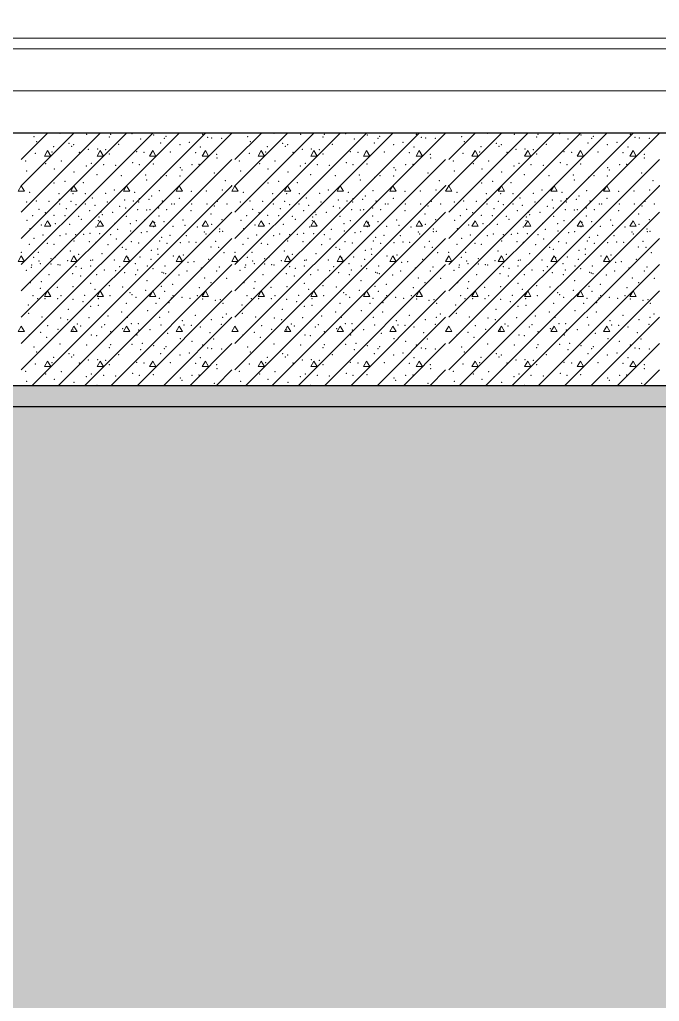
# Model space of a CAD drawing. Header units: millimetres. Extents: x 18162 to 7085488, y 72188 to 247925.
# Drawn here: x 3666560 to 3669598, y 86243 to 90907 of the extents above; entities that cross this region are included whole.
import ezdxf

# ---------------------------------------------------------------- set-up
doc = ezdxf.new("R2010")
doc.units = ezdxf.units.MM
doc.header["$MEASUREMENT"] = 0
doc.linetypes.add('Dot & Dashed', pattern=[670.277762, 317.5, -176.388889, 0, -176.388874])
doc.layers.add('Drawing & Figure', color=7, linetype='Continuous')
doc.layers.add('Structural - Bearing', color=7, linetype='Continuous')

# ---------------------------------------------------------------- blocks, each defined once
blk = doc.blocks.new('*X953', base_point=(3761974.7, 95118))
at = {"layer": 'Structural - Bearing', "color": 7, "linetype": 'Continuous', "lineweight": 9}
for p, q in [((3666568, 90242.9), (3666693.1, 90368)), ((3666568, 90367.9), (3666568.1, 90368)), ((3666568, 90117.9), (3666818.1, 90368)), ((3666693, 90117.9), (3666943.1, 90368)), ((3666818, 90117.9), (3667068.1, 90368)), ((3666943, 90117.9), (3667193.1, 90368)), ((3667068, 90117.9), (3667318.1, 90368)), ((3667193, 90117.9), (3667443.1, 90368)), ((3667318, 90117.9), (3667568, 90367.9)), ((3667583.1, 90242.9), (3667708.2, 90368)), ((3667583.1, 90367.9), (3667583.2, 90368)), ((3667583.1, 90117.9), (3667833.2, 90368)), ((3667708.1, 90117.9), (3667958.2, 90368)), ((3667833.1, 90117.9), (3668083.2, 90368)), ((3667958.1, 90117.9), (3668208.2, 90368)), ((3668083.1, 90117.9), (3668333.2, 90368)), ((3668208.1, 90117.9), (3668458.2, 90368)), ((3668333.1, 90117.9), (3668583.1, 90367.9)), ((3668598.3, 90242.9), (3668723.4, 90368)), ((3668598.3, 90367.9), (3668598.4, 90368)), ((3668598.3, 90117.9), (3668848.4, 90368)), ((3668723.3, 90117.9), (3668973.4, 90368)), ((3668848.3, 90117.9), (3669098.4, 90368)), ((3668973.3, 90117.9), (3669223.4, 90368)), ((3669098.3, 90117.9), (3669348.4, 90368)), ((3669223.3, 90117.9), (3669473.4, 90368)), ((3669348.3, 90117.9), (3669598.3, 90367.9)), ((3666677.9, 90258.6), (3666693, 90284.6)), ((3666693, 90284.6), (3666707.9, 90258.6)), ((3666927.9, 90258.6), (3666943, 90284.6)), ((3666943, 90284.6), (3666957.9, 90258.6)), ((3667177.9, 90258.6), (3667193, 90284.6)), ((3667193, 90284.6), (3667207.9, 90258.6)), ((3667427.9, 90258.6), (3667443, 90284.6)), ((3667443, 90284.6), (3667457.9, 90258.6)), ((3667693, 90258.6), (3667708.1, 90284.6)), ((3667708.1, 90284.6), (3667723.1, 90258.6)), ((3667943, 90258.6), (3667958.1, 90284.6)), ((3667958.1, 90284.6), (3667973.1, 90258.6)), ((3668193, 90258.6), (3668208.1, 90284.6)), ((3668208.1, 90284.6), (3668223.1, 90258.6)), ((3668443, 90258.6), (3668458.1, 90284.6)), ((3668458.1, 90284.6), (3668473.1, 90258.6)), ((3668708.1, 90258.6), (3668723.3, 90284.6)), ((3668723.3, 90284.6), (3668738.2, 90258.6)), ((3668958.1, 90258.6), (3668973.3, 90284.6)), ((3668973.3, 90284.6), (3668988.2, 90258.6)), ((3669208.1, 90258.6), (3669223.3, 90284.6)), ((3669223.3, 90284.6), (3669238.2, 90258.6)), ((3669458.1, 90258.6), (3669473.3, 90284.6)), ((3669473.3, 90284.6), (3669488.2, 90258.6)), ((3666707.9, 90258.6), (3666677.9, 90258.6)), ((3666957.9, 90258.6), (3666927.9, 90258.6)), ((3667207.9, 90258.6), (3667177.9, 90258.6)), ((3667457.9, 90258.6), (3667427.9, 90258.6)), ((3667443, 90117.9), (3667568, 90242.9)), ((3667723.1, 90258.6), (3667693, 90258.6)), ((3667973.1, 90258.6), (3667943, 90258.6)), ((3668223.1, 90258.6), (3668193, 90258.6)), ((3668473.1, 90258.6), (3668443, 90258.6)), ((3668458.1, 90117.9), (3668583.1, 90242.9)), ((3668738.2, 90258.6), (3668708.1, 90258.6)), ((3668988.2, 90258.6), (3668958.1, 90258.6)), ((3669238.2, 90258.6), (3669208.1, 90258.6)), ((3669488.2, 90258.6), (3669458.1, 90258.6)), ((3669473.3, 90117.9), (3669598.3, 90242.9)), ((3666552.9, 90091.9), (3666568, 90117.9)), ((3666568, 89242.9), (3667443, 90117.9)), ((3666568, 89367.9), (3667318, 90117.9)), ((3666568, 89992.9), (3666693, 90117.9)), ((3666568, 89492.9), (3667193, 90117.9)), ((3666568, 89617.9), (3667068, 90117.9)), ((3666568, 89742.9), (3666943, 90117.9)), ((3666568, 89867.9), (3666818, 90117.9)), ((3666583.1, 90091.9), (3666568, 90117.9)), ((3666618.1, 89168), (3667568, 90117.9)), ((3666818, 90117.9), (3666803.1, 90091.9)), ((3666833.1, 90091.9), (3666818, 90117.9)), ((3667068, 90117.9), (3667053.1, 90091.9)), ((3667083.1, 90091.9), (3667068, 90117.9)), ((3667318, 90117.9), (3667303.1, 90091.9)), ((3667333.1, 90091.9), (3667318, 90117.9)), ((3667568, 90091.9), (3667583.1, 90117.9)), ((3667583.1, 89242.9), (3668458.1, 90117.9)), ((3667583.1, 89367.9), (3668333.1, 90117.9)), ((3667583.1, 89992.9), (3667708.1, 90117.9)), ((3667583.1, 89492.9), (3668208.1, 90117.9)), ((3667583.1, 89617.9), (3668083.1, 90117.9)), ((3667583.1, 89742.9), (3667958.1, 90117.9)), ((3667583.1, 89867.9), (3667833.1, 90117.9)), ((3667598.3, 90091.9), (3667583.1, 90117.9)), ((3667633.2, 89168), (3668583.1, 90117.9)), ((3667833.1, 90117.9), (3667818.2, 90091.9)), ((3667848.3, 90091.9), (3667833.1, 90117.9)), ((3668083.1, 90117.9), (3668068.2, 90091.9)), ((3668098.3, 90091.9), (3668083.1, 90117.9)), ((3668333.1, 90117.9), (3668318.2, 90091.9)), ((3668348.3, 90091.9), (3668333.1, 90117.9)), ((3668583.1, 90091.9), (3668598.3, 90117.9)), ((3668598.3, 89242.9), (3669473.3, 90117.9)), ((3668598.3, 89367.9), (3669348.3, 90117.9)), ((3668598.3, 89992.9), (3668723.3, 90117.9)), ((3668598.3, 89492.9), (3669223.3, 90117.9)), ((3668598.3, 89617.9), (3669098.3, 90117.9)), ((3668598.3, 89742.9), (3668973.3, 90117.9)), ((3668598.3, 89867.9), (3668848.3, 90117.9)), ((3668613.4, 90091.9), (3668598.3, 90117.9)), ((3668648.4, 89168), (3669598.3, 90117.9)), ((3668848.3, 90117.9), (3668833.4, 90091.9)), ((3668863.4, 90091.9), (3668848.3, 90117.9)), ((3669098.3, 90117.9), (3669083.4, 90091.9)), ((3669113.4, 90091.9), (3669098.3, 90117.9)), ((3669348.3, 90117.9), (3669333.4, 90091.9)), ((3669363.4, 90091.9), (3669348.3, 90117.9)), ((3666568, 90091.9), (3666552.9, 90091.9)), ((3666568, 90091.9), (3666583.1, 90091.9)), ((3666803.1, 90091.9), (3666833.1, 90091.9)), ((3667053.1, 90091.9), (3667083.1, 90091.9)), ((3667303.1, 90091.9), (3667333.1, 90091.9)), ((3667583.1, 90091.9), (3667568, 90091.9)), ((3667583.1, 90091.9), (3667598.3, 90091.9)), ((3667818.2, 90091.9), (3667848.3, 90091.9)), ((3668068.2, 90091.9), (3668098.3, 90091.9)), ((3668318.2, 90091.9), (3668348.3, 90091.9)), ((3668598.3, 90091.9), (3668583.1, 90091.9)), ((3668598.3, 90091.9), (3668613.4, 90091.9)), ((3668833.4, 90091.9), (3668863.4, 90091.9)), ((3669083.4, 90091.9), (3669113.4, 90091.9)), ((3669333.4, 90091.9), (3669363.4, 90091.9)), ((3666743.1, 89168), (3667568, 89992.9)), ((3667758.2, 89168), (3668583.1, 89992.9)), ((3668773.4, 89168), (3669598.3, 89992.9)), ((3666677.9, 89925.3), (3666693, 89951.3)), ((3666707.9, 89925.2), (3666677.9, 89925.3)), ((3666693, 89951.3), (3666707.9, 89925.2)), ((3666927.9, 89925.3), (3666943, 89951.3)), ((3666957.9, 89925.2), (3666927.9, 89925.3)), ((3666943, 89951.3), (3666957.9, 89925.2)), ((3667177.9, 89925.3), (3667193, 89951.3)), ((3667207.9, 89925.2), (3667177.9, 89925.3)), ((3667193, 89951.3), (3667207.9, 89925.2)), ((3667427.9, 89925.3), (3667443, 89951.3)), ((3667457.9, 89925.2), (3667427.9, 89925.3)), ((3667443, 89951.3), (3667457.9, 89925.2)), ((3667693, 89925.3), (3667708.1, 89951.3)), ((3667723.1, 89925.2), (3667693, 89925.3)), ((3667708.1, 89951.3), (3667723.1, 89925.2)), ((3667943, 89925.3), (3667958.1, 89951.3)), ((3667973.1, 89925.2), (3667943, 89925.3)), ((3667958.1, 89951.3), (3667973.1, 89925.2)), ((3668193, 89925.3), (3668208.1, 89951.3)), ((3668223.1, 89925.2), (3668193, 89925.3)), ((3668208.1, 89951.3), (3668223.1, 89925.2)), ((3668443, 89925.3), (3668458.1, 89951.3)), ((3668473.1, 89925.2), (3668443, 89925.3)), ((3668458.1, 89951.3), (3668473.1, 89925.2)), ((3668708.1, 89925.3), (3668723.3, 89951.3)), ((3668738.2, 89925.2), (3668708.1, 89925.3)), ((3668723.3, 89951.3), (3668738.2, 89925.2)), ((3668958.1, 89925.3), (3668973.3, 89951.3)), ((3668988.2, 89925.2), (3668958.1, 89925.3)), ((3668973.3, 89951.3), (3668988.2, 89925.2)), ((3669208.1, 89925.3), (3669223.3, 89951.3)), ((3669238.2, 89925.2), (3669208.1, 89925.3)), ((3669223.3, 89951.3), (3669238.2, 89925.2)), ((3669458.1, 89925.3), (3669473.3, 89951.3)), ((3669488.2, 89925.2), (3669458.1, 89925.3)), ((3669473.3, 89951.3), (3669488.2, 89925.2)), ((3666868.1, 89168), (3667568, 89867.9)), ((3667883.2, 89168), (3668583.1, 89867.9)), ((3668898.4, 89168), (3669598.3, 89867.9)), ((3666552.9, 89758.6), (3666568, 89784.6)), ((3666583.1, 89758.6), (3666568, 89784.6)), ((3666818, 89784.6), (3666803.1, 89758.6)), ((3666833.1, 89758.6), (3666818, 89784.6)), ((3667068, 89784.6), (3667053.1, 89758.6)), ((3667083.1, 89758.6), (3667068, 89784.6)), ((3667318, 89784.6), (3667303.1, 89758.6)), ((3667333.1, 89758.6), (3667318, 89784.6)), ((3667568, 89758.6), (3667583.1, 89784.6)), ((3667598.3, 89758.6), (3667583.1, 89784.6)), ((3667833.1, 89784.6), (3667818.2, 89758.6)), ((3667848.3, 89758.6), (3667833.1, 89784.6)), ((3668083.1, 89784.6), (3668068.2, 89758.6)), ((3668098.3, 89758.6), (3668083.1, 89784.6)), ((3668333.1, 89784.6), (3668318.2, 89758.6)), ((3668348.3, 89758.6), (3668333.1, 89784.6)), ((3668583.1, 89758.6), (3668598.3, 89784.6)), ((3668613.4, 89758.6), (3668598.3, 89784.6)), ((3668848.3, 89784.6), (3668833.4, 89758.6)), ((3668863.4, 89758.6), (3668848.3, 89784.6)), ((3669098.3, 89784.6), (3669083.4, 89758.6)), ((3669113.4, 89758.6), (3669098.3, 89784.6)), ((3669348.3, 89784.6), (3669333.4, 89758.6)), ((3669363.4, 89758.6), (3669348.3, 89784.6)), ((3666568, 89758.6), (3666552.9, 89758.6)), ((3666568, 89758.6), (3666583.1, 89758.6)), ((3666803.1, 89758.6), (3666833.1, 89758.6)), ((3666993.1, 89168), (3667568, 89742.9)), ((3667053.1, 89758.6), (3667083.1, 89758.6)), ((3667303.1, 89758.6), (3667333.1, 89758.6)), ((3667583.1, 89758.6), (3667568, 89758.6)), ((3667583.1, 89758.6), (3667598.3, 89758.6)), ((3667818.2, 89758.6), (3667848.3, 89758.6)), ((3668008.2, 89168), (3668583.1, 89742.9)), ((3668068.2, 89758.6), (3668098.3, 89758.6)), ((3668318.2, 89758.6), (3668348.3, 89758.6)), ((3668598.3, 89758.6), (3668583.1, 89758.6)), ((3668598.3, 89758.6), (3668613.4, 89758.6)), ((3668833.4, 89758.6), (3668863.4, 89758.6)), ((3669023.4, 89168), (3669598.3, 89742.9)), ((3669083.4, 89758.6), (3669113.4, 89758.6)), ((3669333.4, 89758.6), (3669363.4, 89758.6)), ((3666677.9, 89591.9), (3666693, 89617.9)), ((3666707.9, 89591.9), (3666677.9, 89591.9)), ((3666693, 89617.9), (3666707.9, 89591.9)), ((3666927.9, 89591.9), (3666943, 89617.9)), ((3666957.9, 89591.9), (3666927.9, 89591.9)), ((3666943, 89617.9), (3666957.9, 89591.9)), ((3667118.1, 89168), (3667568, 89617.9)), ((3667177.9, 89591.9), (3667193, 89617.9)), ((3667207.9, 89591.9), (3667177.9, 89591.9)), ((3667193, 89617.9), (3667207.9, 89591.9)), ((3667427.9, 89591.9), (3667443, 89617.9)), ((3667457.9, 89591.9), (3667427.9, 89591.9)), ((3667443, 89617.9), (3667457.9, 89591.9)), ((3667693, 89591.9), (3667708.1, 89617.9)), ((3667723.1, 89591.9), (3667693, 89591.9)), ((3667708.1, 89617.9), (3667723.1, 89591.9)), ((3667943, 89591.9), (3667958.1, 89617.9)), ((3667973.1, 89591.9), (3667943, 89591.9)), ((3667958.1, 89617.9), (3667973.1, 89591.9)), ((3668133.2, 89168), (3668583.1, 89617.9)), ((3668193, 89591.9), (3668208.1, 89617.9)), ((3668223.1, 89591.9), (3668193, 89591.9)), ((3668208.1, 89617.9), (3668223.1, 89591.9)), ((3668443, 89591.9), (3668458.1, 89617.9)), ((3668473.1, 89591.9), (3668443, 89591.9)), ((3668458.1, 89617.9), (3668473.1, 89591.9)), ((3668708.1, 89591.9), (3668723.3, 89617.9)), ((3668738.2, 89591.9), (3668708.1, 89591.9)), ((3668723.3, 89617.9), (3668738.2, 89591.9)), ((3668958.1, 89591.9), (3668973.3, 89617.9)), ((3668988.2, 89591.9), (3668958.1, 89591.9)), ((3668973.3, 89617.9), (3668988.2, 89591.9)), ((3669148.4, 89168), (3669598.3, 89617.9)), ((3669208.1, 89591.9), (3669223.3, 89617.9)), ((3669238.2, 89591.9), (3669208.1, 89591.9)), ((3669223.3, 89617.9), (3669238.2, 89591.9)), ((3669458.1, 89591.9), (3669473.3, 89617.9)), ((3669488.2, 89591.9), (3669458.1, 89591.9)), ((3669473.3, 89617.9), (3669488.2, 89591.9)), ((3667243.1, 89168), (3667568, 89492.9)), ((3668258.2, 89168), (3668583.1, 89492.9)), ((3669273.4, 89168), (3669598.3, 89492.9)), ((3666552.9, 89425.3), (3666568, 89451.3)), ((3666583.1, 89425.3), (3666568, 89451.3)), ((3666818, 89451.3), (3666803.1, 89425.2)), ((3666833.1, 89425.3), (3666818, 89451.3)), ((3667068, 89451.3), (3667053.1, 89425.2)), ((3667083.1, 89425.3), (3667068, 89451.3)), ((3667318, 89451.3), (3667303.1, 89425.2)), ((3667333.1, 89425.3), (3667318, 89451.3)), ((3667568, 89425.3), (3667583.1, 89451.3)), ((3667598.3, 89425.3), (3667583.1, 89451.3)), ((3667833.1, 89451.3), (3667818.2, 89425.2)), ((3667848.3, 89425.3), (3667833.1, 89451.3)), ((3668083.1, 89451.3), (3668068.2, 89425.2)), ((3668098.3, 89425.3), (3668083.1, 89451.3)), ((3668333.1, 89451.3), (3668318.2, 89425.2)), ((3668348.3, 89425.3), (3668333.1, 89451.3)), ((3668583.1, 89425.3), (3668598.3, 89451.3)), ((3668613.4, 89425.3), (3668598.3, 89451.3)), ((3668848.3, 89451.3), (3668833.4, 89425.2)), ((3668863.4, 89425.3), (3668848.3, 89451.3)), ((3669098.3, 89451.3), (3669083.4, 89425.2)), ((3669113.4, 89425.3), (3669098.3, 89451.3)), ((3669348.3, 89451.3), (3669333.4, 89425.2)), ((3669363.4, 89425.3), (3669348.3, 89451.3)), ((3666568, 89425.2), (3666552.9, 89425.3)), ((3666568, 89425.2), (3666583.1, 89425.3)), ((3666803.1, 89425.2), (3666833.1, 89425.3)), ((3667053.1, 89425.2), (3667083.1, 89425.3)), ((3667303.1, 89425.2), (3667333.1, 89425.3)), ((3667583.1, 89425.2), (3667568, 89425.3)), ((3667583.1, 89425.2), (3667598.3, 89425.3)), ((3667818.2, 89425.2), (3667848.3, 89425.3)), ((3668068.2, 89425.2), (3668098.3, 89425.3)), ((3668318.2, 89425.2), (3668348.3, 89425.3)), ((3668598.3, 89425.2), (3668583.1, 89425.3)), ((3668598.3, 89425.2), (3668613.4, 89425.3)), ((3668833.4, 89425.2), (3668863.4, 89425.3)), ((3669083.4, 89425.2), (3669113.4, 89425.3)), ((3669333.4, 89425.2), (3669363.4, 89425.3)), ((3667368.1, 89168), (3667568, 89367.9)), ((3668383.2, 89168), (3668583.1, 89367.9)), ((3669398.4, 89168), (3669598.3, 89367.9)), ((3666677.9, 89258.6), (3666693, 89284.6)), ((3666707.9, 89258.6), (3666677.9, 89258.6)), ((3666693, 89284.6), (3666707.9, 89258.6)), ((3666927.9, 89258.6), (3666943, 89284.6)), ((3666957.9, 89258.6), (3666927.9, 89258.6)), ((3666943, 89284.6), (3666957.9, 89258.6)), ((3667177.9, 89258.6), (3667193, 89284.6)), ((3667207.9, 89258.6), (3667177.9, 89258.6)), ((3667193, 89284.6), (3667207.9, 89258.6)), ((3667427.9, 89258.6), (3667443, 89284.6)), ((3667457.9, 89258.6), (3667427.9, 89258.6)), ((3667443, 89284.6), (3667457.9, 89258.6)), ((3667693, 89258.6), (3667708.1, 89284.6)), ((3667723.1, 89258.6), (3667693, 89258.6)), ((3667708.1, 89284.6), (3667723.1, 89258.6)), ((3667943, 89258.6), (3667958.1, 89284.6)), ((3667973.1, 89258.6), (3667943, 89258.6)), ((3667958.1, 89284.6), (3667973.1, 89258.6)), ((3668193, 89258.6), (3668208.1, 89284.6)), ((3668223.1, 89258.6), (3668193, 89258.6)), ((3668208.1, 89284.6), (3668223.1, 89258.6)), ((3668443, 89258.6), (3668458.1, 89284.6)), ((3668473.1, 89258.6), (3668443, 89258.6)), ((3668458.1, 89284.6), (3668473.1, 89258.6)), ((3668708.1, 89258.6), (3668723.3, 89284.6)), ((3668738.2, 89258.6), (3668708.1, 89258.6)), ((3668723.3, 89284.6), (3668738.2, 89258.6)), ((3668958.1, 89258.6), (3668973.3, 89284.6)), ((3668988.2, 89258.6), (3668958.1, 89258.6)), ((3668973.3, 89284.6), (3668988.2, 89258.6)), ((3669208.1, 89258.6), (3669223.3, 89284.6)), ((3669238.2, 89258.6), (3669208.1, 89258.6)), ((3669223.3, 89284.6), (3669238.2, 89258.6)), ((3669458.1, 89258.6), (3669473.3, 89284.6)), ((3669488.2, 89258.6), (3669458.1, 89258.6)), ((3669473.3, 89284.6), (3669488.2, 89258.6)), ((3667493.1, 89168), (3667568, 89242.9)), ((3668508.2, 89168), (3668583.1, 89242.9)), ((3669523.4, 89168), (3669598.3, 89242.9))]:
    blk.add_line(p, q, dxfattribs=at)
for p in [(3666628.8, 90351.5), (3666752.6, 90366.2), (3666879.2, 90361.9), (3666986.1, 90349.1), (3666992.3, 90362.2), (3667094.3, 90364.5), (3667134.4, 90339.8), (3667196.3, 90358.3), (3667247.4, 90343.4), (3667255.1, 90353.1), (3667429.6, 90361.4), (3667452.8, 90347.5), (3667472.9, 90344.4), (3667519.7, 90342.2), (3667643.9, 90351.5), (3667767.7, 90366.2), (3667894.3, 90361.9), (3668001.2, 90349.1), (3668007.4, 90362.2), (3668109.4, 90364.5), (3668149.6, 90339.8), (3668211.4, 90358.3), (3668262.5, 90343.4), (3668270.2, 90353.1), (3668444.7, 90361.4), (3668467.9, 90347.5), (3668488, 90344.4), (3668534.8, 90342.2), (3668659.1, 90351.5), (3668782.8, 90366.2), (3668909.5, 90361.9), (3669016.4, 90349.1), (3669022.5, 90362.2), (3669124.5, 90364.5), (3669164.7, 90339.8), (3669226.5, 90358.3), (3669277.6, 90343.4), (3669285.3, 90353.1), (3669459.9, 90361.4), (3669483, 90347.5), (3669503.1, 90344.4), (3669550, 90342.2), (3666641.5, 90327.4), (3666721.5, 90302.8), (3666794.5, 90319.7), (3666806.8, 90304.3), (3666817.7, 90313.5), (3666887.2, 90290.4), (3666930.7, 90292.1), (3666969.1, 90288.8), (3667030.9, 90315.1), (3667229.4, 90320.7), (3667321.7, 90313.6), (3667366.4, 90323.2), (3667418.8, 90301.2), (3667656.6, 90327.4), (3667736.6, 90302.8), (3667809.6, 90319.7), (3667822, 90304.3), (3667832.8, 90313.5), (3667902.3, 90290.4), (3667945.8, 90292.1), (3667984.2, 90288.8), (3668046, 90315.1), (3668244.5, 90320.7), (3668336.8, 90313.6), (3668381.5, 90323.2), (3668433.9, 90301.2), (3668671.7, 90327.4), (3668751.7, 90302.8), (3668824.7, 90319.7), (3668837.1, 90304.3), (3668847.9, 90313.5), (3668917.5, 90290.4), (3668961, 90292.1), (3668999.4, 90288.8), (3669061.2, 90315.1), (3669259.6, 90320.7), (3669351.9, 90313.6), (3669396.7, 90323.2), (3669449, 90301.2), (3666635.3, 90271.7), (3666714.1, 90278), (3666843.9, 90276.4), (3666985.8, 90268.2), (3667115.9, 90279.5), (3667151.4, 90276.4), (3667276.6, 90278), (3667395.6, 90274.9), (3667496.1, 90267.2), (3667497.3, 90249.3), (3667650.4, 90271.7), (3667729.2, 90278), (3667859.1, 90276.4), (3668000.9, 90268.2), (3668131, 90279.5), (3668166.6, 90276.4), (3668291.7, 90278), (3668410.7, 90274.9), (3668511.2, 90267.2), (3668512.4, 90249.3), (3668665.6, 90271.7), (3668744.4, 90278), (3668874.2, 90276.4), (3669016.1, 90268.2), (3669146.2, 90279.5), (3669181.7, 90276.4), (3669306.9, 90278), (3669425.9, 90274.9), (3669526.3, 90267.2), (3669527.5, 90249.3), (3666589.2, 90236), (3666684.5, 90223.1), (3666725, 90198), (3666757.9, 90235.2), (3666877.9, 90211.5), (3666901.3, 90223.7), (3666958.8, 90217.9), (3667016.6, 90214.1), (3667097.4, 90227), (3667128.8, 90217.3), (3667128.8, 90217.3), (3667194.7, 90220.8), (3667323, 90203.8), (3667330.7, 90193), (3667378.7, 90217.3), (3667412.6, 90219.3), (3667604.3, 90236), (3667699.6, 90223.1), (3667740.2, 90198), (3667773.1, 90235.2), (3667893.1, 90211.5), (3667916.4, 90223.7), (3667973.9, 90217.9), (3668031.8, 90214.1), (3668112.5, 90227), (3668143.9, 90217.3), (3668143.9, 90217.3), (3668209.8, 90220.8), (3668338.1, 90203.8), (3668345.8, 90193), (3668393.8, 90217.3), (3668427.7, 90219.3), (3668619.4, 90236), (3668714.7, 90223.1), (3668755.3, 90198), (3668788.2, 90235.2), (3668908.2, 90211.5), (3668931.5, 90223.7), (3668989, 90217.9), (3669046.9, 90214.1), (3669127.6, 90227), (3669159, 90217.3), (3669159, 90217.3), (3669225, 90220.8), (3669353.2, 90203.8), (3669361, 90193), (3669409, 90217.3), (3669442.9, 90219.3), (3666594.3, 90188.3), (3666819.1, 90183.7), (3666927.4, 90169.8), (3667044, 90165.2), (3667159.2, 90168.3), (3667163.8, 90145.1), (3667231.7, 90158), (3667257.1, 90166), (3667321.4, 90163.6), (3667484.5, 90178.8), (3667609.5, 90188.3), (3667834.2, 90183.7), (3667942.5, 90169.8), (3668059.1, 90165.2), (3668174.3, 90168.3), (3668178.9, 90145.1), (3668246.8, 90158), (3668272.3, 90166), (3668336.6, 90163.6), (3668499.6, 90178.8), (3668624.6, 90188.3), (3668849.4, 90183.7), (3668957.6, 90169.8), (3669074.2, 90165.2), (3669189.4, 90168.3), (3669194.1, 90145.1), (3669261.9, 90158), (3669287.4, 90166), (3669351.7, 90163.6), (3669514.7, 90178.8), (3666568, 90117.9), (3666568, 90117.9), (3666568, 90117.9), (3666724.4, 90130.4), (3666775.9, 90138.1), (3666863.5, 90132.9), (3667010.8, 90097.8), (3667522.3, 90097), (3667537.9, 90141.5), (3667568, 90117.9), (3667568, 90117.9), (3667568, 90117.9), (3667583.1, 90117.9), (3667583.1, 90117.9), (3667583.1, 90117.9), (3667739.5, 90130.4), (3667791, 90138.1), (3667878.6, 90132.9), (3668025.9, 90097.8), (3668537.4, 90097), (3668553, 90141.5), (3668583.1, 90117.9), (3668583.1, 90117.9), (3668583.1, 90117.9), (3668598.3, 90117.9), (3668598.3, 90117.9), (3668598.3, 90117.9), (3668754.7, 90130.4), (3668806.2, 90138.1), (3668893.7, 90132.9), (3669041, 90097.8), (3669552.6, 90097), (3669568.1, 90141.5), (3669598.3, 90117.9), (3669598.3, 90117.9), (3666607.6, 90086.2), (3666660.2, 90085.1), (3666746.7, 90079.8), (3666749.7, 90053.7), (3666813.7, 90079.8), (3666872.9, 90079.8), (3666906.4, 90059.2), (3666969.5, 90081.1), (3667106.1, 90086.2), (3667128.3, 90056.8), (3667174.3, 90052.7), (3667187.1, 90069.5), (3667223.3, 90093.9), (3667319.2, 90057.3), (3667375.2, 90091.3), (3667447.4, 90092.5), (3667622.8, 90086.2), (3667675.4, 90085.1), (3667761.9, 90079.8), (3667764.8, 90053.7), (3667828.8, 90079.8), (3667888.1, 90079.8), (3667921.5, 90059.2), (3667984.6, 90081.1), (3668121.2, 90086.2), (3668143.4, 90056.8), (3668189.4, 90052.7), (3668202.3, 90069.5), (3668238.4, 90093.9), (3668334.4, 90057.3), (3668390.3, 90091.3), (3668462.5, 90092.5), (3668637.9, 90086.2), (3668690.5, 90085.1), (3668777, 90079.8), (3668779.9, 90053.7), (3668843.9, 90079.8), (3668903.2, 90079.8), (3668936.7, 90059.2), (3668999.8, 90081.1), (3669136.3, 90086.2), (3669158.5, 90056.8), (3669204.5, 90052.7), (3669217.4, 90069.5), (3669253.5, 90093.9), (3669349.5, 90057.3), (3669405.5, 90091.3), (3669477.7, 90092.5), (3666593.7, 90040.8), (3666639.4, 90046), (3666652.7, 90005.1), (3666699.4, 90044), (3666750.2, 90031.2), (3666782.8, 90009), (3666803.8, 90042.9), (3666827.6, 90027.9), (3666872.5, 90031.2), (3666918, 90024.4), (3666976.8, 90040.8), (3667035.3, 90019.6), (3667059, 90049.4), (3667064.7, 90011.9), (3667100.5, 90046), (3667112.8, 90036.7), (3667121.5, 90003.8), (3667126.2, 90040.8), (3667179.3, 90004.3), (3667221, 90012), (3667238.2, 90044.7), (3667259.3, 90003.8), (3667282.6, 90031.2), (3667294.6, 90031.3), (3667377.3, 90031.2), (3667449.4, 90031.2), (3667485.2, 90021.3), (3667499.6, 90043.4), (3667544.4, 90031.1), (3667608.8, 90040.8), (3667654.5, 90046), (3667667.8, 90005.1), (3667714.5, 90044), (3667765.3, 90031.2), (3667797.9, 90009), (3667818.9, 90042.9), (3667842.7, 90027.9), (3667887.6, 90031.2), (3667933.1, 90024.4), (3667991.9, 90040.8), (3668050.4, 90019.6), (3668074.2, 90049.4), (3668079.8, 90011.9), (3668115.6, 90046), (3668127.9, 90036.7), (3668136.6, 90003.8), (3668141.3, 90040.8), (3668194.4, 90004.3), (3668236.1, 90012), (3668253.4, 90044.7), (3668274.4, 90003.8), (3668297.7, 90031.2), (3668309.7, 90031.3), (3668392.4, 90031.2), (3668464.5, 90031.2), (3668500.4, 90021.3), (3668514.8, 90043.4), (3668559.6, 90031.1), (3668623.9, 90040.8), (3668669.7, 90046), (3668683, 90005.1), (3668729.6, 90044), (3668780.4, 90031.2), (3668813, 90009), (3668834.1, 90042.9), (3668857.8, 90027.9), (3668902.8, 90031.2), (3668948.3, 90024.4), (3669007.1, 90040.8), (3669065.6, 90019.6), (3669089.3, 90049.4), (3669094.9, 90011.9), (3669130.7, 90046), (3669143.1, 90036.7), (3669151.7, 90003.8), (3669156.4, 90040.8), (3669209.5, 90004.3), (3669251.2, 90012), (3669268.5, 90044.7), (3669289.5, 90003.8), (3669312.8, 90031.2), (3669324.9, 90031.3), (3669407.6, 90031.2), (3669479.7, 90031.2), (3669515.5, 90021.3), (3669529.9, 90043.4), (3669574.7, 90031.1), (3666623.1, 89975.1), (3666681.9, 89990.6), (3666723.4, 89976.5), (3666775.1, 89976.1), (3666840.8, 89972.2), (3666853.7, 89958.7), (3666893.5, 89998.7), (3666936.6, 89968.7), (3666947.5, 89993.5), (3666952.5, 89979.9), (3667001.6, 89991.9), (3667066.5, 89971.8), (3667163.8, 90002.7), (3667221.7, 89973.5), (3667374.7, 89999.6), (3667469.8, 89984.2), (3667638.2, 89975.1), (3667697, 89990.6), (3667738.5, 89976.5), (3667790.3, 89976.1), (3667855.9, 89972.2), (3667868.9, 89958.7), (3667908.7, 89998.7), (3667951.8, 89968.7), (3667962.6, 89993.5), (3667967.7, 89979.9), (3668016.7, 89991.9), (3668081.6, 89971.8), (3668178.9, 90002.7), (3668236.8, 89973.5), (3668389.9, 89999.6), (3668484.9, 89984.2), (3668653.4, 89975.1), (3668712.2, 89990.6), (3668753.6, 89976.5), (3668805.4, 89976.1), (3668871.1, 89972.2), (3668884, 89958.7), (3668923.8, 89998.7), (3668966.9, 89968.7), (3668977.7, 89993.5), (3668982.8, 89979.9), (3669031.8, 89991.9), (3669096.7, 89971.8), (3669194.1, 90002.7), (3669252, 89973.5), (3669405, 89999.6), (3669500, 89984.2), (3666596.1, 89953.6), (3666609, 89913.1), (3666663, 89931.7), (3666730.6, 89937.5), (3666798.2, 89934.3), (3666922.7, 89922.4), (3666934.7, 89952.3), (3667013.9, 89938.8), (3667026.2, 89911.1), (3667085.4, 89938.1), (3667115, 89952.3), (3667156.2, 89956.1), (3667196.2, 89924), (3667201.3, 89944.6), (3667246.4, 89946.5), (3667288.1, 89925.2), (3667336.4, 89954.2), (3667346, 89929.5), (3667404.4, 89922.2), (3667471.7, 89934.3), (3667510, 89911.6), (3667520.7, 89956.2), (3667611.2, 89953.6), (3667624.2, 89913.1), (3667678.1, 89931.7), (3667745.8, 89937.5), (3667813.4, 89934.3), (3667937.9, 89922.4), (3667949.9, 89952.3), (3668029, 89938.8), (3668041.3, 89911.1), (3668100.5, 89938.1), (3668130.2, 89952.3), (3668171.4, 89956.1), (3668211.3, 89924), (3668216.4, 89944.6), (3668261.6, 89946.5), (3668303.2, 89925.2), (3668351.5, 89954.2), (3668361.2, 89929.5), (3668419.5, 89922.2), (3668486.9, 89934.3), (3668525.1, 89911.6), (3668535.8, 89956.2), (3668626.3, 89953.6), (3668639.3, 89913.1), (3668693.3, 89931.7), (3668760.9, 89937.5), (3668828.5, 89934.3), (3668953, 89922.4), (3668965, 89952.3), (3669044.2, 89938.8), (3669056.4, 89911.1), (3669115.7, 89938.1), (3669145.3, 89952.3), (3669186.5, 89956.1), (3669226.4, 89924), (3669231.6, 89944.6), (3669276.7, 89946.5), (3669318.3, 89925.2), (3669366.6, 89954.2), (3669376.3, 89929.5), (3669434.6, 89922.2), (3669502, 89934.3), (3669540.2, 89911.6), (3669550.9, 89956.2), (3666629.1, 89868.3), (3666670.6, 89883.8), (3666751.5, 89881.1), (3666780.2, 89889.2), (3666817.7, 89866.7), (3666826.9, 89885.3), (3666864.8, 89886.3), (3666894.8, 89891.8), (3666941.2, 89890.5), (3666992.3, 89885), (3667018.9, 89865.5), (3667087.1, 89903), (3667137.8, 89894.1), (3667165.5, 89900.2), (3667235.6, 89872.1), (3667275.1, 89882.2), (3667352.3, 89880.6), (3667438.2, 89897.6), (3667445.1, 89888.4), (3667510.1, 89899.8), (3667523.9, 89900.7), (3667644.3, 89868.3), (3667685.7, 89883.8), (3667766.6, 89881.1), (3667795.3, 89889.2), (3667832.8, 89866.7), (3667842.1, 89885.3), (3667879.9, 89886.3), (3667909.9, 89891.8), (3667956.3, 89890.5), (3668007.4, 89885), (3668034, 89865.5), (3668102.2, 89903), (3668153, 89894.1), (3668180.6, 89900.2), (3668250.8, 89872.1), (3668290.2, 89882.2), (3668367.5, 89880.6), (3668453.4, 89897.6), (3668460.2, 89888.4), (3668525.2, 89899.8), (3668539, 89900.7), (3668659.4, 89868.3), (3668700.8, 89883.8), (3668781.7, 89881.1), (3668810.5, 89889.2), (3668847.9, 89866.7), (3668857.2, 89885.3), (3668895, 89886.3), (3668925.1, 89891.8), (3668971.4, 89890.5), (3669022.5, 89885), (3669049.1, 89865.5), (3669117.4, 89903), (3669168.1, 89894.1), (3669195.7, 89900.2), (3669265.9, 89872.1), (3669305.3, 89882.2), (3669382.6, 89880.6), (3669468.5, 89897.6), (3669475.3, 89888.4), (3669540.4, 89899.8), (3669554.1, 89900.7), (3666606.5, 89838.9), (3666692.5, 89843.6), (3666723.1, 89839.9), (3666818.4, 89855.4), (3666891.7, 89851.7), (3666922.7, 89848.2), (3666980.1, 89837.2), (3667047.7, 89825.4), (3667090.6, 89851.8), (3667125.6, 89845.3), (3667216.2, 89817.9), (3667225.6, 89855.9), (3667259.6, 89843.6), (3667323.2, 89847.6), (3667365.3, 89850.1), (3667397.9, 89848.5), (3667397.9, 89848.5), (3667468.7, 89827), (3667491.1, 89853.1), (3667505.1, 89824.6), (3667621.6, 89838.9), (3667707.6, 89843.6), (3667738.2, 89839.9), (3667833.5, 89855.4), (3667906.8, 89851.7), (3667937.9, 89848.2), (3667995.2, 89837.2), (3668062.8, 89825.4), (3668105.7, 89851.8), (3668140.7, 89845.3), (3668231.3, 89817.9), (3668240.7, 89855.9), (3668274.7, 89843.6), (3668338.3, 89847.6), (3668380.5, 89850.1), (3668413.1, 89848.5), (3668413.1, 89848.5), (3668483.9, 89827), (3668506.2, 89853.1), (3668520.3, 89824.6), (3668636.7, 89838.9), (3668722.7, 89843.6), (3668753.4, 89839.9), (3668848.7, 89855.4), (3668921.9, 89851.7), (3668953, 89848.2), (3669010.3, 89837.2), (3669077.9, 89825.4), (3669120.8, 89851.8), (3669155.8, 89845.3), (3669246.4, 89817.9), (3669255.9, 89855.9), (3669289.9, 89843.6), (3669353.5, 89847.6), (3669395.6, 89850.1), (3669428.2, 89848.5), (3669428.2, 89848.5), (3669499, 89827), (3669521.3, 89853.1), (3669535.4, 89824.6), (3666568, 89801.6), (3666627, 89777.2), (3666648.9, 89801.6), (3666709, 89771.6), (3666729.3, 89779.2), (3666801.9, 89808.3), (3666840.7, 89791.3), (3666952.2, 89794.4), (3667064.9, 89816.4), (3667075.1, 89775.9), (3667131.8, 89779.7), (3667186.1, 89811.5), (3667216.8, 89791.3), (3667290.2, 89783.6), (3667337.8, 89788.7), (3667530.2, 89799.8), (3667583.1, 89801.6), (3667642.1, 89777.2), (3667664, 89801.6), (3667724.1, 89771.6), (3667744.4, 89779.2), (3667817.1, 89808.3), (3667855.9, 89791.3), (3667967.3, 89794.4), (3668080, 89816.4), (3668090.2, 89775.9), (3668146.9, 89779.7), (3668201.3, 89811.5), (3668231.9, 89791.3), (3668305.3, 89783.6), (3668352.9, 89788.7), (3668545.3, 89799.8), (3668598.3, 89801.6), (3668657.2, 89777.2), (3668679.1, 89801.6), (3668739.3, 89771.6), (3668759.5, 89779.2), (3668832.2, 89808.3), (3668871, 89791.3), (3668982.5, 89794.4), (3669095.1, 89816.4), (3669105.4, 89775.9), (3669162, 89779.7), (3669216.4, 89811.5), (3669247, 89791.3), (3669320.4, 89783.6), (3669368.1, 89788.7), (3669560.4, 89799.8), (3666616.1, 89729.9), (3666618.3, 89741.6), (3666652.7, 89760.4), (3666659.2, 89747.5), (3666709, 89746), (3666741.9, 89743.1), (3666752.7, 89740.8), (3666787.9, 89761.7), (3666827.6, 89733.1), (3666853.7, 89725.6), (3666897.4, 89737.2), (3666898.3, 89763.9), (3666907.3, 89764.7), (3667010.8, 89764.7), (3667035.9, 89733.1), (3667109.9, 89747.5), (3667167.2, 89736.4), (3667183.9, 89767.8), (3667193.6, 89724.4), (3667250.2, 89737.2), (3667359.7, 89754), (3667388, 89757.8), (3667423.6, 89726.7), (3667458.8, 89768.4), (3667508.7, 89731.7), (3667631.2, 89729.9), (3667633.4, 89741.6), (3667667.8, 89760.4), (3667674.3, 89747.5), (3667724.1, 89746), (3667757.1, 89743.1), (3667767.9, 89740.8), (3667803.1, 89761.7), (3667842.7, 89733.1), (3667868.9, 89725.6), (3667912.5, 89737.2), (3667913.4, 89763.9), (3667922.4, 89764.7), (3668025.9, 89764.7), (3668051, 89733.1), (3668125, 89747.5), (3668182.4, 89736.4), (3668199, 89767.8), (3668208.7, 89724.4), (3668265.4, 89737.2), (3668374.8, 89754), (3668403.2, 89757.8), (3668438.7, 89726.7), (3668474, 89768.4), (3668523.8, 89731.7), (3668646.3, 89729.9), (3668648.6, 89741.6), (3668683, 89760.4), (3668689.4, 89747.5), (3668739.3, 89746), (3668772.2, 89743.1), (3668783, 89740.8), (3668818.2, 89761.7), (3668857.8, 89733.1), (3668884, 89725.6), (3668927.6, 89737.2), (3668928.5, 89763.9), (3668937.5, 89764.7), (3669041.1, 89764.7), (3669066.1, 89733.1), (3669140.1, 89747.5), (3669197.5, 89736.4), (3669214.2, 89767.8), (3669223.8, 89724.4), (3669280.5, 89737.2), (3669390, 89754), (3669418.3, 89757.8), (3669453.8, 89726.7), (3669489.1, 89768.4), (3669538.9, 89731.7), (3666592.2, 89716.6), (3666700.2, 89695.2), (3666811.5, 89699.8), (3666850.2, 89689.2), (3666926.9, 89694.7), (3666962.9, 89716.8), (3667017, 89713.8), (3667059.7, 89704.4), (3667111.3, 89695.2), (3667121, 89717.6), (3667236.4, 89706), (3667244.7, 89703.4), (3667253.4, 89699.8), (3667316.8, 89693.7), (3667355.4, 89712.4), (3667439.4, 89679.5), (3667496.1, 89712.2), (3667544, 89678.2), (3667607.3, 89716.6), (3667715.3, 89695.2), (3667826.6, 89699.8), (3667865.4, 89689.2), (3667942, 89694.7), (3667978, 89716.8), (3668032.1, 89713.8), (3668074.8, 89704.4), (3668126.4, 89695.2), (3668136.2, 89717.6), (3668251.6, 89706), (3668259.8, 89703.4), (3668268.6, 89699.8), (3668331.9, 89693.7), (3668370.5, 89712.4), (3668454.5, 89679.5), (3668511.2, 89712.2), (3668559.1, 89678.2), (3668622.4, 89716.6), (3668730.5, 89695.2), (3668841.7, 89699.8), (3668880.5, 89689.2), (3668957.2, 89694.7), (3668993.2, 89716.8), (3669047.3, 89713.8), (3669090, 89704.4), (3669141.5, 89695.2), (3669151.3, 89717.6), (3669266.7, 89706), (3669274.9, 89703.4), (3669283.7, 89699.8), (3669347, 89693.7), (3669385.7, 89712.4), (3669469.6, 89679.5), (3669526.3, 89712.2), (3669574.2, 89678.2), (3666610.6, 89658.1), (3666658.5, 89630.3), (3666663, 89661.3), (3666739, 89635.5), (3666814.6, 89638), (3666897.5, 89653.7), (3666986, 89643.3), (3667049.4, 89636.8), (3667165.7, 89666.6), (3667233.2, 89639.8), (3667287, 89649.4), (3667414.2, 89633.4), (3667469.8, 89658.1), (3667625.7, 89658.1), (3667673.6, 89630.3), (3667678.1, 89661.3), (3667754.1, 89635.5), (3667829.7, 89638), (3667912.6, 89653.7), (3668001.1, 89643.3), (3668064.5, 89636.8), (3668180.9, 89666.6), (3668248.3, 89639.8), (3668302.1, 89649.4), (3668429.3, 89633.4), (3668484.9, 89658.1), (3668640.8, 89658.1), (3668688.7, 89630.3), (3668693.3, 89661.3), (3668769.3, 89635.5), (3668844.8, 89638), (3668927.7, 89653.7), (3669016.2, 89643.3), (3669079.6, 89636.8), (3669196, 89666.6), (3669263.4, 89639.8), (3669317.3, 89649.4), (3669444.4, 89633.4), (3669500, 89658.1), (3666624.5, 89595.4), (3666704.2, 89591.7), (3666757.4, 89595.4), (3666869.9, 89597.8), (3666918, 89625.2), (3666989.2, 89595.4), (3667084.6, 89610.2), (3667094.4, 89600.7), (3667113.2, 89587.2), (3667158.8, 89621.3), (3667248.8, 89616.4), (3667281.3, 89583.9), (3667289, 89595.4), (3667331.1, 89588.1), (3667404.9, 89595.4), (3667639.6, 89595.4), (3667719.4, 89591.7), (3667772.5, 89595.4), (3667885.1, 89597.8), (3667933.1, 89625.2), (3668004.3, 89595.4), (3668099.8, 89610.2), (3668109.5, 89600.7), (3668128.3, 89587.2), (3668173.9, 89621.3), (3668263.9, 89616.4), (3668296.4, 89583.9), (3668304.1, 89595.4), (3668346.2, 89588.1), (3668420, 89595.4), (3668654.7, 89595.4), (3668734.5, 89591.7), (3668787.6, 89595.4), (3668900.2, 89597.8), (3668948.3, 89625.2), (3669019.4, 89595.4), (3669114.9, 89610.2), (3669124.7, 89600.7), (3669143.4, 89587.2), (3669189.1, 89621.3), (3669279.1, 89616.4), (3669311.5, 89583.9), (3669319.3, 89595.4), (3669361.4, 89588.1), (3669435.1, 89595.4), (3666601.3, 89551.5), (3666645.9, 89581.1), (3666681.1, 89581.4), (3666740.4, 89580.9), (3666813.7, 89578.8), (3666860.9, 89566.9), (3666897.5, 89545.4), (3666933.5, 89581.4), (3666933.9, 89549.6), (3667066.5, 89559.2), (3667208.7, 89559.3), (3667224.1, 89582.4), (3667270.4, 89562.3), (3667369.3, 89582.4), (3667430, 89579.3), (3667489.9, 89573.1), (3667513.3, 89576.1), (3667525.4, 89559.2), (3667616.4, 89551.5), (3667661, 89581.1), (3667696.2, 89581.4), (3667755.5, 89580.9), (3667828.8, 89578.8), (3667876.1, 89566.9), (3667912.6, 89545.4), (3667948.6, 89581.4), (3667949.1, 89549.6), (3668081.6, 89559.2), (3668223.8, 89559.3), (3668239.2, 89582.4), (3668285.6, 89562.3), (3668384.5, 89582.4), (3668445.1, 89579.3), (3668505, 89573.1), (3668528.4, 89576.1), (3668540.5, 89559.2), (3668631.6, 89551.5), (3668676.1, 89581.1), (3668711.3, 89581.4), (3668770.6, 89580.9), (3668843.9, 89578.8), (3668891.2, 89566.9), (3668927.7, 89545.4), (3668963.7, 89581.4), (3668964.2, 89549.6), (3669096.7, 89559.2), (3669238.9, 89559.3), (3669254.3, 89582.4), (3669300.7, 89562.3), (3669399.6, 89582.4), (3669460.2, 89579.3), (3669520.1, 89573.1), (3669543.6, 89576.1), (3669555.7, 89559.2), (3666603.3, 89512), (3666666.2, 89494.3), (3666792.3, 89530.3), (3666889.9, 89491.7), (3666979.8, 89499), (3667045.5, 89517.5), (3667072.6, 89492.8), (3667167.9, 89523.9), (3667225.3, 89492.7), (3667268.8, 89517.5), (3667395.4, 89501.4), (3667523.9, 89492.8), (3667542.5, 89507.7), (3667618.4, 89512), (3667681.3, 89494.3), (3667807.4, 89530.3), (3667905.1, 89491.7), (3667994.9, 89499), (3668060.7, 89517.5), (3668087.8, 89492.8), (3668183, 89523.9), (3668240.4, 89492.7), (3668283.9, 89517.5), (3668410.5, 89501.4), (3668539, 89492.8), (3668557.6, 89507.7), (3668633.5, 89512), (3668696.5, 89494.3), (3668822.5, 89530.3), (3668920.2, 89491.7), (3669010.1, 89499), (3669075.8, 89517.5), (3669102.9, 89492.8), (3669198.1, 89523.9), (3669255.5, 89492.7), (3669299, 89517.5), (3669425.6, 89501.4), (3669554.1, 89492.8), (3669572.8, 89507.7), (3666694, 89452.6), (3666754.5, 89488.7), (3666789.3, 89481.5), (3666835.2, 89461.6), (3666850, 89451.2), (3666921.2, 89471.1), (3666950.2, 89446.2), (3666963.7, 89457.7), (3667091.1, 89462.9), (3667123.6, 89461.9), (3667231.8, 89455.7), (3667333.3, 89476.3), (3667341.7, 89456.5), (3667375.5, 89454.1), (3667418.5, 89447.1), (3667471.2, 89481.5), (3667519, 89458.7), (3667709.2, 89452.6), (3667769.6, 89488.7), (3667804.4, 89481.5), (3667850.3, 89461.6), (3667865.1, 89451.2), (3667936.3, 89471.1), (3667965.3, 89446.2), (3667978.8, 89457.7), (3668106.3, 89462.9), (3668138.8, 89461.9), (3668246.9, 89455.7), (3668348.5, 89476.3), (3668356.8, 89456.5), (3668390.6, 89454.1), (3668433.6, 89447.1), (3668486.3, 89481.5), (3668534.1, 89458.7), (3668724.3, 89452.6), (3668784.7, 89488.7), (3668819.6, 89481.5), (3668865.5, 89461.6), (3668880.3, 89451.2), (3668951.4, 89471.1), (3668980.4, 89446.2), (3668994, 89457.7), (3669121.4, 89462.9), (3669153.9, 89461.9), (3669262.1, 89455.7), (3669363.6, 89476.3), (3669371.9, 89456.5), (3669405.8, 89454.1), (3669448.8, 89447.1), (3669501.5, 89481.5), (3669549.2, 89458.7), (3666606.5, 89409.5), (3666660, 89421.7), (3666688.2, 89397.3), (3666742.4, 89435.6), (3666813.2, 89433.1), (3666901.1, 89409.2), (3666926.4, 89405.8), (3666992.3, 89424), (3667050.2, 89439.4), (3667117.2, 89408.5), (3667125.7, 89432), (3667179.3, 89434), (3667263.4, 89415.9), (3667463.9, 89420.4), (3667463.9, 89420.4), (3667621.6, 89409.5), (3667675.2, 89421.7), (3667703.3, 89397.3), (3667757.6, 89435.6), (3667828.3, 89433.1), (3667916.2, 89409.2), (3667941.6, 89405.8), (3668007.4, 89424), (3668065.3, 89439.4), (3668132.3, 89408.5), (3668140.8, 89432), (3668194.4, 89434), (3668278.5, 89415.9), (3668479, 89420.4), (3668479, 89420.4), (3668636.7, 89409.5), (3668690.3, 89421.7), (3668718.4, 89397.3), (3668772.7, 89435.6), (3668843.4, 89433.1), (3668931.4, 89409.2), (3668956.7, 89405.8), (3669022.5, 89424), (3669080.5, 89439.4), (3669147.4, 89408.5), (3669155.9, 89432), (3669209.5, 89434), (3669293.6, 89415.9), (3669494.2, 89420.4), (3669494.2, 89420.4), (3666628.8, 89351.5), (3666752.6, 89366.1), (3666879.2, 89361.8), (3666992.3, 89362.2), (3667094.3, 89364.5), (3667142.7, 89369), (3667196.3, 89358.3), (3667255.1, 89353), (3667323.5, 89391.9), (3667378.2, 89379), (3667429.6, 89361.4), (3667481.3, 89390.3), (3667643.9, 89351.5), (3667767.7, 89366.1), (3667894.3, 89361.8), (3668007.4, 89362.2), (3668109.4, 89364.5), (3668157.9, 89369), (3668211.4, 89358.3), (3668270.2, 89353), (3668338.6, 89391.9), (3668393.3, 89379), (3668444.7, 89361.4), (3668496.4, 89390.3), (3668659.1, 89351.5), (3668782.8, 89366.1), (3668909.5, 89361.8), (3669022.5, 89362.2), (3669124.5, 89364.5), (3669173, 89369), (3669226.5, 89358.3), (3669285.3, 89353), (3669353.7, 89391.9), (3669408.5, 89379), (3669459.9, 89361.4), (3669511.5, 89390.3), (3666641.5, 89327.4), (3666794.5, 89319.7), (3666806.8, 89304.2), (3666817.7, 89313.5), (3666986.1, 89349.1), (3667030.9, 89315.1), (3667134.4, 89339.8), (3667229.4, 89320.7), (3667247.4, 89343.4), (3667321.7, 89313.6), (3667366.4, 89323.2), (3667452.8, 89347.5), (3667472.9, 89344.4), (3667519.7, 89342.2), (3667656.6, 89327.4), (3667809.6, 89319.7), (3667822, 89304.2), (3667832.8, 89313.5), (3668001.2, 89349.1), (3668046, 89315.1), (3668149.6, 89339.8), (3668244.5, 89320.7), (3668262.5, 89343.4), (3668336.8, 89313.6), (3668381.5, 89323.2), (3668467.9, 89347.5), (3668488, 89344.4), (3668534.8, 89342.2), (3668671.7, 89327.4), (3668824.7, 89319.7), (3668837.1, 89304.2), (3668847.9, 89313.5), (3669016.4, 89349.1), (3669061.2, 89315.1), (3669164.7, 89339.8), (3669259.6, 89320.7), (3669277.6, 89343.4), (3669351.9, 89313.6), (3669396.7, 89323.2), (3669483, 89347.5), (3669503.1, 89344.4), (3669550, 89342.2), (3666635.3, 89271.7), (3666714.1, 89278), (3666721.5, 89302.8), (3666843.9, 89276.4), (3666887.2, 89290.3), (3666930.7, 89292.1), (3666969.1, 89288.8), (3666985.8, 89268.1), (3667115.9, 89279.5), (3667151.4, 89276.4), (3667276.6, 89278), (3667395.6, 89274.9), (3667418.8, 89301.2), (3667496.1, 89267.2), (3667650.4, 89271.7), (3667729.2, 89278), (3667736.6, 89302.8), (3667859.1, 89276.4), (3667902.3, 89290.3), (3667945.8, 89292.1), (3667984.2, 89288.8), (3668000.9, 89268.1), (3668131, 89279.5), (3668166.6, 89276.4), (3668291.7, 89278), (3668410.7, 89274.9), (3668433.9, 89301.2), (3668511.2, 89267.2), (3668665.6, 89271.7), (3668744.4, 89278), (3668751.7, 89302.8), (3668874.2, 89276.4), (3668917.5, 89290.3), (3668961, 89292.1), (3668999.4, 89288.8), (3669016.1, 89268.1), (3669146.2, 89279.5), (3669181.7, 89276.4), (3669306.9, 89278), (3669425.9, 89274.9), (3669449, 89301.2), (3669526.3, 89267.2), (3666589.2, 89235.9), (3666684.5, 89223.1), (3666757.9, 89235.2), (3666877.9, 89211.5), (3666901.3, 89223.7), (3666958.8, 89217.9), (3667016.6, 89214), (3667097.4, 89227), (3667128.8, 89217.2), (3667128.8, 89217.2), (3667194.7, 89220.8), (3667378.7, 89217.2), (3667412.6, 89219.2), (3667497.3, 89249.3), (3667604.3, 89235.9), (3667699.6, 89223.1), (3667773.1, 89235.2), (3667893.1, 89211.5), (3667916.4, 89223.7), (3667973.9, 89217.9), (3668031.8, 89214), (3668112.5, 89227), (3668143.9, 89217.2), (3668143.9, 89217.2), (3668209.8, 89220.8), (3668393.8, 89217.2), (3668427.7, 89219.2), (3668512.4, 89249.3), (3668619.4, 89235.9), (3668714.7, 89223.1), (3668788.2, 89235.2), (3668908.2, 89211.5), (3668931.5, 89223.7), (3668989, 89217.9), (3669046.9, 89214), (3669127.6, 89227), (3669159, 89217.2), (3669159, 89217.2), (3669225, 89220.8), (3669409, 89217.2), (3669442.9, 89219.2), (3669527.5, 89249.3), (3666594.3, 89188.3), (3666725, 89198), (3666819.1, 89183.7), (3666927.4, 89169.8), (3667159.2, 89168.3), (3667323, 89203.8), (3667330.7, 89193), (3667484.5, 89178.8), (3667609.5, 89188.3), (3667740.2, 89198), (3667834.2, 89183.7), (3667942.5, 89169.8), (3668174.3, 89168.3), (3668338.1, 89203.8), (3668345.8, 89193), (3668499.6, 89178.8), (3668624.6, 89188.3), (3668755.3, 89198), (3668849.4, 89183.7), (3668957.6, 89169.8), (3669189.4, 89168.3), (3669353.2, 89203.8), (3669361, 89193), (3669514.7, 89178.8)]:
    blk.add_point(p, dxfattribs=at)

msp = doc.modelspace()

# ---------------------------------------------------------------- hatches: boundary and pattern name
at = {"linetype": 'Continuous', "lineweight": 13}
h = msp.add_hatch(dxfattribs=at)
h.set_pattern_fill('Earth_0003', color=254, style=0, pattern_type=2)
h.set_pattern_definition([(45, (3761974.73, 95118), (-275.7716, 275.7716), []), (45, (3761882.8, 95209.9), (-551.5433, 551.5433), []), (45, (3761790.9, 95301.85), (-551.5433, 551.5433), []), (135, (3761698.96, 95393.78), (91.92388, 91.92388), [390, -390])])
h.paths.add_polyline_path([(3610592.4, 72524.1), (3664229.1, 72524.1), (3726468.1, 72524.1), (3726468.1, 91687.6), (3688648.6, 91687.6), (3686029.1, 89068), (3684529.1, 89068), (3684429.1, 89068), (3664229.1, 89068), (3664129.1, 89068), (3640232.8, 89068), (3634482.8, 94818), (3610592.4, 94818)])
at = {"layer": 'Structural - Bearing', "linetype": 'Continuous', "lineweight": 9}
h = msp.add_hatch(dxfattribs=at)
h.set_pattern_fill('Structural_Concrete_0003', style=0, pattern_type=2)
h.set_pattern_definition([(0, (3761974.73, 95118), (0, 311.7691), [30, -150]), (0, (3762064.73, 95273.9), (0, 311.7691), [30, -150]), (60, (3761974.73, 95118), (-270, 155.8846), [30, -150]), (60, (3762154.73, 95118), (-270, 155.8846), [30, -150]), (120, (3762004.73, 95118), (270, 155.8846), [30, -150]), (120, (3762184.73, 95118), (270, 155.8846), [30, -150]), (0, (3761974.73, 95148.007), (0, 60), [0, -60, 0, -90]), (45, (3762004.73, 95148.007), (-42.426407, 42.426407), [0, -45, 0, -75])])
h.paths.add_polyline_path([(3664129.1, 89168), (3664129.1, 89068), (3684529.1, 89068), (3684529.1, 89168)])

# ---------------------------------------------------------------- linework, layer by layer
at = {"color": 8, "linetype": 'Dot & Dashed', "lineweight": 13}
msp.add_line((3658879.3, 90368), (3689916.5, 90368), dxfattribs=at)
at = {"layer": 'Drawing & Figure', "color": 7, "linetype": 'Continuous', "lineweight": 13}
msp.add_lwpolyline([(3688648.6, 91687.6), (3686029.1, 89068), (3684529.1, 89068), (3640232.8, 89068), (3634482.8, 94818)], dxfattribs=at)
at = {"layer": 'Structural - Bearing', "color": 7, "linetype": 'Continuous', "lineweight": 9}
for p, q in [((3665429.1, 90818), (3670679.1, 90818)), ((3665429.1, 90768), (3670679.1, 90768)), ((3665429.1, 90568), (3670679.1, 90568))]:
    msp.add_line(p, q, dxfattribs=at)
at = {"layer": 'Structural - Bearing', "color": 7, "linetype": 'Continuous', "lineweight": 25}
for p, q in [((3670679.1, 90368), (3665429.1, 90368)), ((3684429.1, 89168), (3664229.1, 89168)), ((3684529.1, 89068), (3664129.1, 89068))]:
    msp.add_line(p, q, dxfattribs=at)

# ---------------------------------------------------------------- block references
at = {"layer": 'Structural - Bearing', "lineweight": 0}
msp.add_blockref('*X953', (3761974.7, 95118), dxfattribs=at)

doc.saveas('drawing.dxf')
